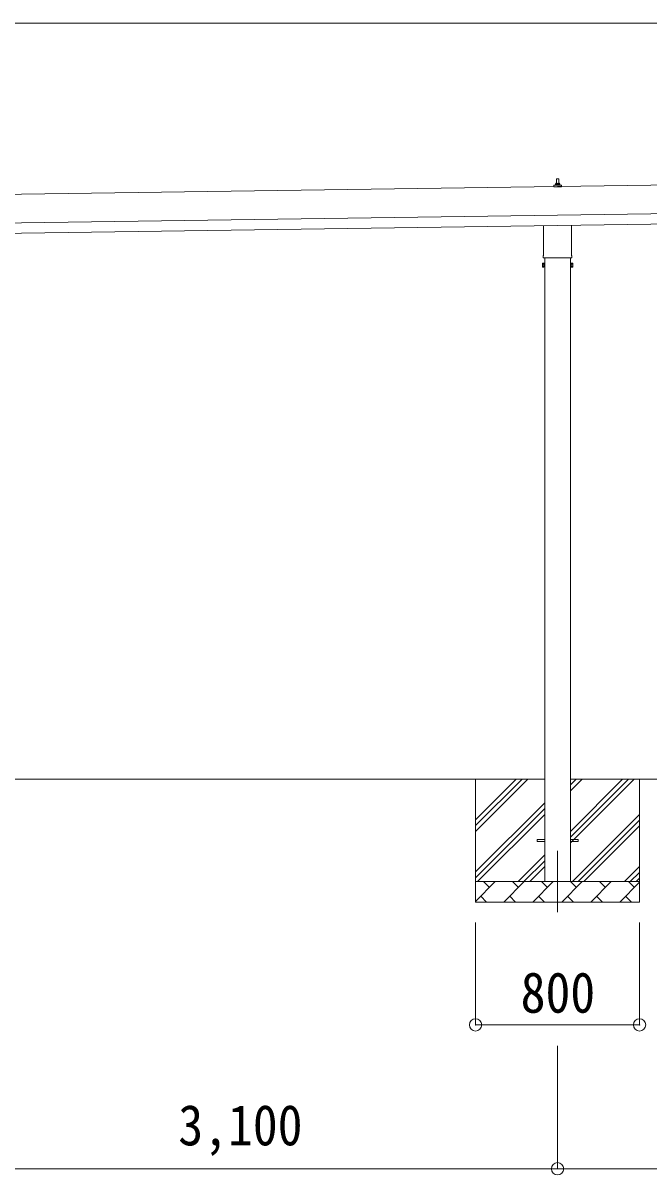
# Model space of a CAD drawing. Units: millimetres at full size, sheet at 1:60. Extents: x -16864 to 16864, y -11640 to 11640.
# Drawn here: x 2333 to 5386, y -8625 to -3006 of the extents above; entities that cross this region are included whole.
import ezdxf
from ezdxf.enums import TextEntityAlignment as Align

# ---------------------------------------------------------------- set-up
doc = ezdxf.new("R2010")
doc.units = ezdxf.units.MM
doc.header["$LTSCALE"] = 60
doc.header["$PDMODE"] = 32
doc.header["$PDSIZE"] = 60
doc.linetypes.add('CHAIN1', pattern=[8, 5, -1, 1, -1])
for name, color, linetype, lineweight in [('0-1_Defpoints', 7, 'CHAIN1', 9), ('0-2_TEXT1', 4, 'Continuous', 9), ('0-3_SHAPE', 7, 'Continuous', 9), ('0-8_TABLE1', 6, 'Continuous', 9)]:
    doc.layers.add(name, color=color, linetype=linetype, lineweight=lineweight)
doc.styles.add('ＭＳ ゴシック', font='')
doc.styles.get('ＭＳ ゴシック').set_extended_font_data('MS Gothic')

msp = doc.modelspace()

# ---------------------------------------------------------------- linework, layer by layer
at = {"layer": '0-1_Defpoints'}
msp.add_line((4940.59, -7043.97), (4940.59, -7392.97), dxfattribs=at)
at = {"layer": '0-2_TEXT1'}
for p, q in [((6480.66, -3781.28), (850.19, -3861.72)), ((4922.65, -3805.93), (4922.65, -3798.22)), ((4959.15, -3805.93), (4922.65, -3805.93)), ((4923.03, -3797.43), (4958.76, -3797.43)), ((4923.41, -3797.25), (4930.13, -3795.62)), ((4930.51, -3795.43), (4951.28, -3795.43)), ((4930.9, -3794.64), (4930.9, -3790.43)), ((4931.9, -3790.43), (4949.9, -3790.43)), ((4934.9, -3790.43), (4935.62, -3766.91)), ((4936.62, -3765.93), (4945.17, -3765.93)), ((4946.17, -3766.91), (4946.9, -3790.43)), ((4950.9, -3794.64), (4950.9, -3790.43)), ((4958.38, -3797.25), (4951.66, -3795.62)), ((4959.15, -3805.93), (4959.15, -3798.22)), ((852.19, -4001.7), (6482.66, -3921.27)), ((852.91, -4051.7), (6483.37, -3971.26)), ((4872.29, -4139.92), (4872.29, -3994.28)), ((5008.89, -3992.33), (5008.89, -4139.92)), ((4870.59, -4148.69), (4870.59, -4143.19)), ((5008.53, -4152.19), (4872.65, -4152.19)), ((4878.09, -4152.19), (4878.09, -7193.97)), ((5003.09, -7193.97), (5003.09, -4152.19)), ((5010.59, -4143.19), (5010.59, -4148.69)), ((4866.59, -4178.19), (4867.35, -4176.87)), ((4866.59, -4178.19), (4866.59, -4195.19)), ((4866.59, -4195.19), (4867.35, -4196.5)), ((4873.59, -4181.78), (4867.35, -4181.78)), ((4873.59, -4191.6), (4867.35, -4191.6)), ((4873.59, -4196.5), (4867.35, -4196.5)), ((4876.09, -4195.89), (4873.59, -4195.89)), ((5005.09, -4195.89), (5007.59, -4195.89)), ((5007.59, -4181.78), (5013.83, -4181.78)), ((5007.59, -4191.6), (5013.83, -4191.6)), ((5007.59, -4196.5), (5013.83, -4196.5)), ((5014.59, -4178.19), (5013.83, -4176.87)), ((5014.59, -4195.19), (5013.83, -4196.5)), ((5014.59, -4178.19), (5014.59, -4195.19)), ((4840.59, -6989.47), (4878.09, -6989.47)), ((4840.59, -6998.47), (4840.59, -6989.47)), ((4840.59, -6989.47), (4878.09, -6989.47)), ((4840.59, -6998.47), (4840.59, -6989.47)), ((4840.59, -6998.47), (4878.09, -6998.47)), ((4840.59, -6998.47), (4878.09, -6998.47)), ((5003.09, -6989.47), (5040.59, -6989.47)), ((5003.09, -6989.47), (5040.59, -6989.47)), ((5003.09, -6998.47), (5040.59, -6998.47)), ((5003.09, -6998.47), (5040.59, -6998.47)), ((5040.59, -6998.47), (5040.59, -6989.47)), ((5040.59, -6998.47), (5040.59, -6989.47))]:
    msp.add_line(p, q, dxfattribs=at)
for points in [[(4873.59, -4196.5), (4873.59, -4176.87), (4867.35, -4176.87)], [(4873.59, -4195.89), (4873.59, -4177.49), (4876.09, -4177.49)], [(5007.59, -4195.89), (5007.59, -4177.49), (5005.09, -4177.49)], [(5007.59, -4196.5), (5007.59, -4176.87), (5013.83, -4176.87)]]:
    msp.add_lwpolyline(points, dxfattribs=at)
for points in [[(4876.09, -4197.19), (4876.09, -4176.19), (4878.09, -4176.19), (4878.09, -4197.19)], [(5005.09, -4197.19), (5005.09, -4176.19), (5003.09, -4176.19), (5003.09, -4197.19)]]:
    msp.add_lwpolyline(points, close=True, dxfattribs=at)
for centre, radius, start, end in [((4923.65, -3798.22), 1, 103.62699, 180), ((4929.9, -3794.64), 1, 283.62699, 0), ((4934.98, -3791.06), 4.13, 90, 171.17633), ((4931.9, -3791.43), 1, 90, 180), ((4936.62, -3766.93), 1, 90, 178.60509), ((4944.23, -3790.43), 4.83, 133.60282, 180), ((4937.56, -3790.43), 4.83, 0, 46.39718), ((4945.17, -3766.93), 1, 1.39491, 90), ((4946.81, -3791.06), 4.13, 8.82367, 90), ((4949.9, -3791.43), 1, 0, 90), ((4951.9, -3794.64), 1, 180, 256.37301), ((4958.15, -3798.22), 1, 0, 76.37301), ((4874.59, -4143.19), 4, 125.09963, 180), ((4874.59, -4148.69), 4, 180, 194.47751), ((4874.59, -4148.69), 4, 194.47751, 241.04498), ((5006.59, -4148.69), 4, 298.95502, 345.52249), ((5006.59, -4143.19), 4, 0, 54.90037), ((5006.59, -4148.69), 4, 345.52249, 0), ((4870.93, -4179.33), 4.34, 145.61575, 214.38425), ((4882.83, -4186.69), 16.24, 162.41205, 197.58795), ((4870.93, -4194.05), 4.34, 145.61575, 214.38425), ((5010.24, -4179.33), 4.34, 325.61575, 34.38425), ((4998.35, -4186.69), 16.24, 342.41205, 17.58795), ((5010.24, -4194.05), 4.34, 325.61575, 34.38425)]:
    msp.add_arc(centre, radius, start, end, dxfattribs=at)
at = {"layer": '0-3_SHAPE'}
for p, q in [((4878.09, -6693.97), (1903.09, -6693.97)), ((4540.59, -6693.97), (4540.59, -7293.97)), ((4540.59, -6892.46), (4739.07, -6693.97)), ((4540.59, -6920.74), (4767.36, -6693.97)), ((4540.59, -6949.03), (4795.64, -6693.97)), ((7978.09, -6693.97), (5003.09, -6693.97)), ((5003.09, -6722.8), (5031.91, -6693.97)), ((5003.09, -6751.08), (5060.2, -6693.97)), ((5003.09, -7005.64), (5314.76, -6693.97)), ((5003.09, -6949.07), (5258.19, -6693.97)), ((5003.09, -6977.36), (5286.47, -6693.97)), ((5340.59, -6693.97), (5340.59, -7293.97)), ((4540.59, -7147.02), (4878.09, -6809.52)), ((4540.59, -7175.3), (4878.09, -6837.8)), ((4550.2, -7193.97), (4878.09, -6866.08)), ((5012.75, -7193.97), (5340.59, -6866.13)), ((5041.03, -7193.97), (5340.59, -6894.42)), ((5069.31, -7193.97), (5340.59, -6922.7)), ((4748.19, -7193.97), (4878.09, -7064.07)), ((4776.47, -7193.97), (4878.09, -7092.36)), ((4804.76, -7193.97), (4878.09, -7120.64)), ((5267.3, -7193.97), (5340.59, -7120.69)), ((5295.59, -7193.97), (5340.59, -7148.97)), ((5323.87, -7193.97), (5340.59, -7177.26)), ((4540.59, -7290.42), (4637.04, -7193.97)), ((4540.59, -7193.97), (5340.59, -7193.97)), ((4608.48, -7222.53), (4579.93, -7193.97)), ((4678.46, -7293.97), (4778.46, -7193.97)), ((4749.9, -7222.53), (4721.35, -7193.97)), ((4819.88, -7293.97), (4919.88, -7193.97)), ((4891.32, -7222.53), (4862.77, -7193.97)), ((4961.3, -7293.97), (5061.3, -7193.97)), ((5032.75, -7222.53), (5004.19, -7193.97)), ((5102.72, -7293.97), (5202.72, -7193.97)), ((5174.17, -7222.53), (5145.61, -7193.97)), ((5244.14, -7293.97), (5340.59, -7197.53)), ((5315.59, -7222.53), (5287.04, -7193.97)), ((5340.59, -7293.97), (4540.59, -7293.97)), ((4565.59, -7265.42), (4594.14, -7293.97)), ((4707.01, -7265.42), (4735.56, -7293.97)), ((4848.43, -7265.42), (4876.98, -7293.97)), ((4989.85, -7265.42), (5018.41, -7293.97)), ((5131.27, -7265.42), (5159.83, -7293.97)), ((5272.7, -7265.42), (5301.25, -7293.97))]:
    msp.add_line(p, q, dxfattribs=at)
at = {"layer": '0-8_TABLE1'}
for p, q in [((12166.59, -3006.34), (817.59, -3006.34)), ((4540.59, -7892.97), (4540.59, -7392.97)), ((5340.59, -7892.97), (5340.59, -7392.97)), ((4540.59, -7892.97), (5340.59, -7892.97)), ((4940.59, -8594.97), (4940.59, -7994.97)), ((4940.59, -8594.97), (1840.59, -8594.97)), ((8040.59, -8594.97), (4940.59, -8594.97))]:
    msp.add_line(p, q, dxfattribs=at)
for p in [(4540.59, -7892.97), (5340.59, -7892.97), (4940.59, -8594.97)]:
    msp.add_point(p, dxfattribs=at)

# ---------------------------------------------------------------- texts
at = {"layer": '0-8_TABLE1', "color": 7, "style": 'ＭＳ ゴシック', "width": 0.9}
for s, p in [('800', (4760.59, -7892.97)), ('3,100', (3090.59, -8539.97))]:
    msp.add_text(s, height=197.9, dxfattribs=at).set_placement(p, align=Align.BOTTOM_LEFT)

doc.saveas('drawing.dxf')
